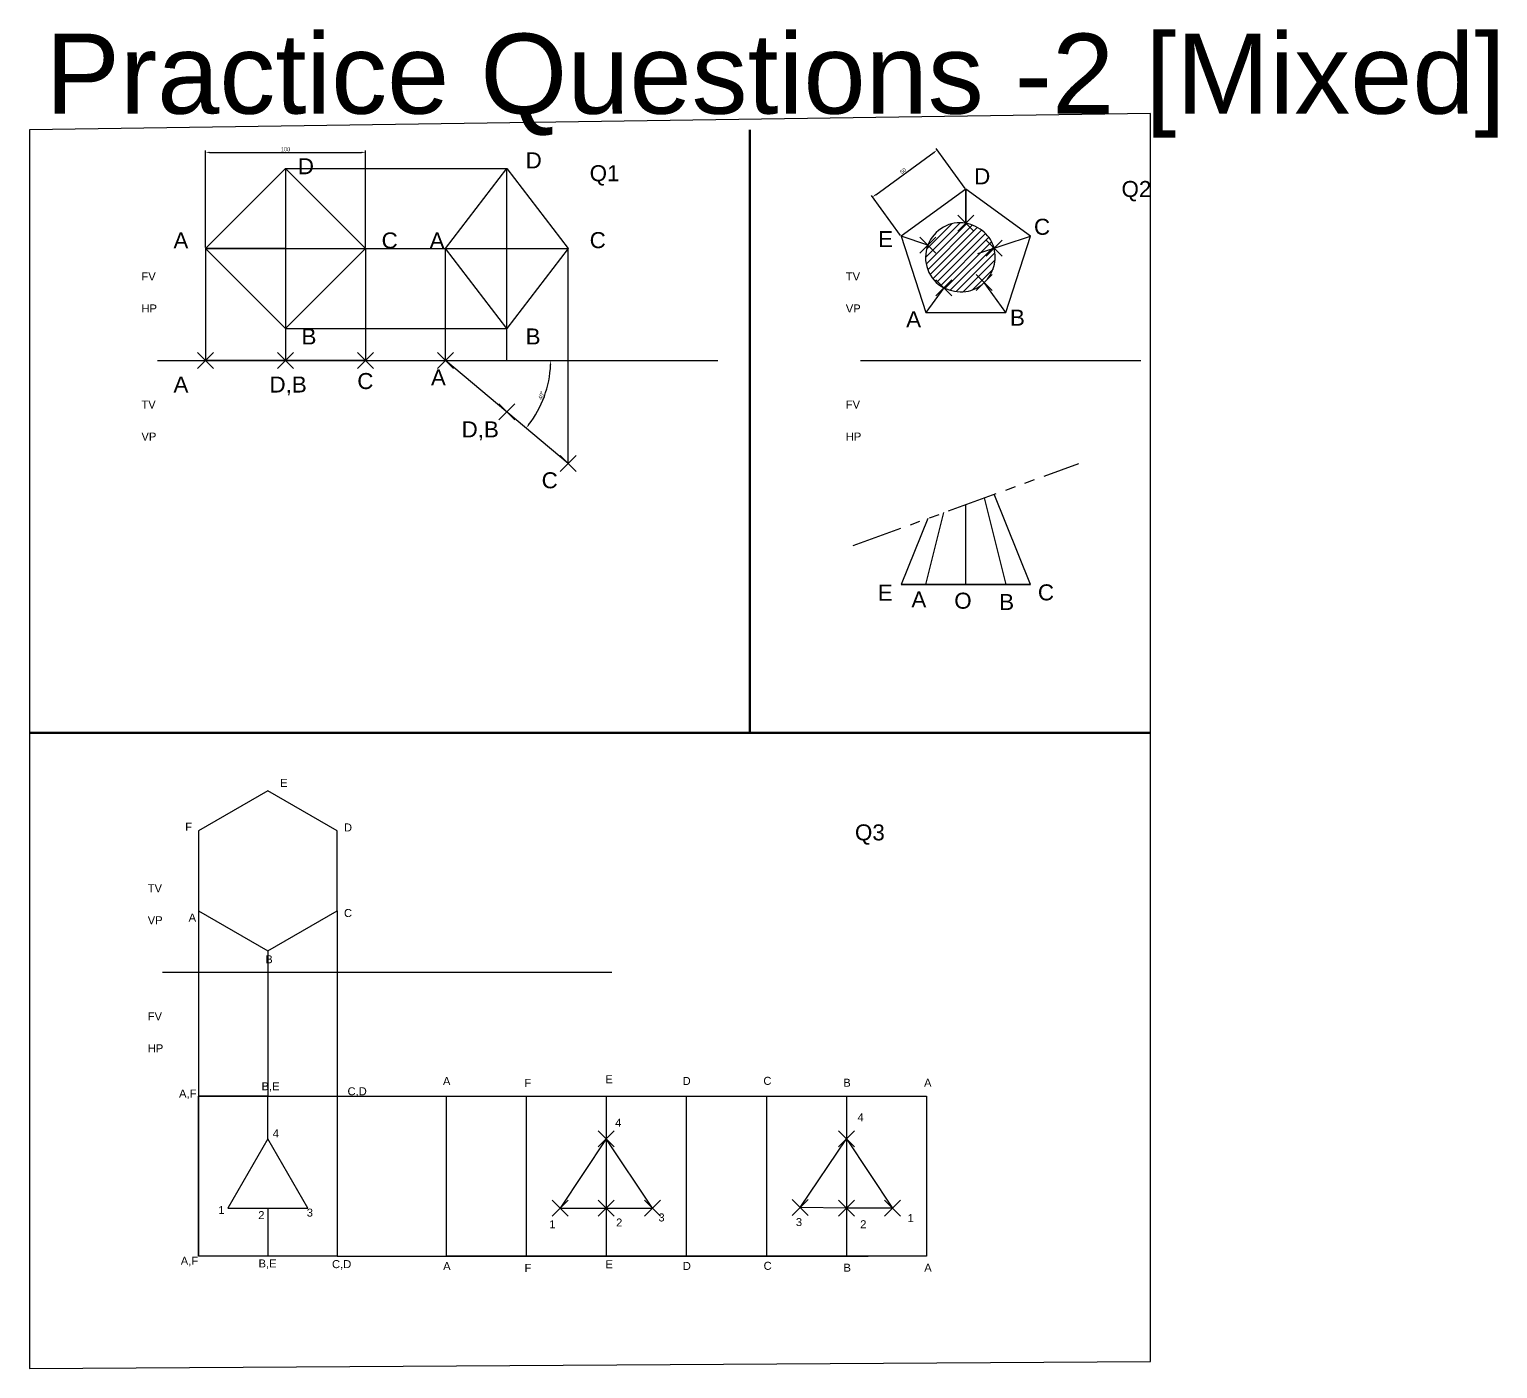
# Model space of a CAD drawing. Header units: millimetres. Extents: x -1114 to 4338, y -624 to 597.
# Drawn here: x 2050 to 2967, y -370 to 467 of the extents above; entities that cross this region are included whole.
import ezdxf

# ---------------------------------------------------------------- set-up
doc = ezdxf.new("R2010")
doc.units = ezdxf.units.MM
doc.header["$PDMODE"] = 3
doc.header["$PDSIZE"] = 5
doc.linetypes.add('PHANTOM', pattern=[63.5, 31.75, -6.35, 6.35, -6.35, 6.35, -6.35])
doc.styles.get("Standard").update_dxf_attribs({"font": 'arial.ttf'})
doc.dimstyles.new('ISO-25', dxfattribs={"dimtxt": 2.5, "dimasz": 2.5, "dimexe": 1.25, "dimexo": 0.625, "dimtad": 1, "dimtxsty": 'Standard', "dimcen": 2.5, "dimadec": 0, "dimazin": 0, "dimtfac": 1, "dimtmove": 0, "dimatfit": 3, "dimfxl": 1, "dimarcsym": 0})

# ---------------------------------------------------------------- blocks, each defined once
blk = doc.blocks.new('*D40')
at = {"color": 0, "lineweight": -2, "transparency": 16777216}
for p, q in [((2160, 330.62), (2160, 391.25)), ((2162.5, 390), (2257.5, 390)), ((2260, 330.62), (2260, 391.25))]:
    blk.add_line(p, q, dxfattribs=at)
at = {"color": 0, "transparency": 16777216}
for points in [[(2162.5, 390.42), (2162.5, 389.58), (2160, 390)], [(2257.5, 390.42), (2257.5, 389.58), (2260, 390)]]:
    blk.add_solid(points, dxfattribs=at)
at = {"layer": 'Defpoints', "color": 0, "transparency": 16777216}
for p in [(2260, 390), (2160, 330), (2260, 330)]:
    blk.add_point(p, dxfattribs=at)
at = {"color": 0, "transparency": 16777216, "insert": (2210, 391.9), "char_height": 2.5, "attachment_point": 5}
blk.add_mtext('100', dxfattribs=at)
blk = doc.blocks.new('*D41')
at = {"color": 0, "lineweight": -2, "transparency": 16777216}
blk.add_arc((2310, 260), 65.65, 322.18215, 357.81785, dxfattribs=at)
at = {"color": 0, "transparency": 16777216}
for points in [[(2375.18, 257.51), (2376.01, 257.49), (2375.65, 260)], [(2362.18, 219.49), (2361.53, 220.01), (2360.29, 217.8)]]:
    blk.add_solid(points, dxfattribs=at)
at = {"layer": 'Defpoints', "color": 0, "transparency": 16777216}
for p in [(2130, 260), (2310, 260), (2480, 260), (2368.66, 230.54), (2386.6, 195.72)]:
    blk.add_point(p, dxfattribs=at)
at = {"color": 0, "transparency": 16777216, "insert": (2369.9, 238.2), "char_height": 2.5, "attachment_point": 5, "rotation": 70}
blk.add_mtext('40°', dxfattribs=at)
blk = doc.blocks.new('*D43')
at = {"color": 0, "lineweight": -2, "transparency": 16777216}
for p, q in [((2578.74, 363.57), (2615.14, 390.02)), ((2634.63, 367.45), (2616.43, 392.5)), ((2594.18, 338.06), (2575.98, 363.11))]:
    blk.add_line(p, q, dxfattribs=at)
at = {"color": 0, "transparency": 16777216}
for points in [[(2614.9, 390.35), (2615.39, 389.68), (2617.17, 391.49)], [(2578.49, 363.9), (2578.98, 363.23), (2576.72, 362.1)]]:
    blk.add_solid(points, dxfattribs=at)
at = {"layer": 'Defpoints', "color": 0, "transparency": 16777216}
for p in [(2617.17, 391.49), (2635, 366.94), (2594.55, 337.55)]:
    blk.add_point(p, dxfattribs=at)
at = {"color": 0, "transparency": 16777216, "insert": (2595.82, 378.33), "char_height": 2.5, "attachment_point": 5, "rotation": 36}
blk.add_mtext('50', dxfattribs=at)

msp = doc.modelspace()

# ---------------------------------------------------------------- hatches: boundary and pattern name
h = msp.add_hatch()
h.set_pattern_fill('ANSI31', color=3)
h.paths.add_polyline_path([(2652.63, 330.138, 0.1482551), (2646.489, 340.063, 0.1348166), (2635, 345.676, 0.1782936), (2620.98, 343.32, 0.1706226), (2611.283, 332.116, 0.1854591), (2611.15, 316.801, 0.187368), (2621.249, 305.483, 0.1502253), (2634.933, 303.082, 0.1637952), (2646.457, 308.64, 0.1300253), (2652.517, 318.79, 0.1356329)])

# ---------------------------------------------------------------- linework, layer by layer
at = {"color": 4, "lineweight": 50}
for p, q in [((2500, 404.164), (2500, 27.366)), ((2750.412, 27.366), (2050, 27.366))]:
    msp.add_line(p, q, dxfattribs=at)
for p, q in [((2160, 330), (2210, 380)), ((2210, 380), (2210, 280)), ((2210, 380), (2260, 330)), ((2635, 345.676), (2635, 366.942)), ((2635, 366.942), (2635, 345.676)), ((2611.283, 332.116), (2594.549, 337.553)), ((2642.484, 326.841), (2675.451, 337.553)), ((2210, 330), (2160, 330)), ((2210, 280), (2160, 330)), ((2210, 330), (2260, 330)), ((2260, 330), (2210, 280)), ((2621.249, 305.483), (2610, 290)), ((2660, 290), (2646.457, 308.64)), ((2130, 260), (2480, 260)), ((2569.256, 260), (2744.256, 260)), ((2133.188, -122.118), (2413.932, -122.118)), ((2155.631, -199.411), (2242.234, -199.411)), ((2155.631, -299.411), (2155.631, -199.411)), ((2198.932, -226.072), (2198.932, -199.411)), ((2242.234, -199.411), (2242.234, -299.411)), ((2310.373, -199.411), (2310.373, -299.411)), ((2310.373, -199.411), (2408.083, -199.411)), ((2360.373, -199.411), (2360.373, -299.411)), ((2410.373, -199.411), (2410.373, -299.411)), ((2410.373, -199.411), (2410.373, -299.411)), ((2410.373, -199.411), (2508.083, -199.411)), ((2460.373, -199.411), (2460.373, -299.411)), ((2510.373, -199.411), (2510.373, -299.411)), ((2510.373, -199.411), (2510.373, -299.411)), ((2510.373, -199.411), (2608.083, -199.411)), ((2560.373, -199.411), (2560.373, -299.411)), ((2608.083, -199.411), (2610.373, -199.411)), ((2610.373, -199.411), (2610.373, -299.411)), ((2198.932, -269.373), (2198.932, -299.411)), ((2242.234, -299.411), (2155.631, -299.411)), ((2410.373, -299.411), (2310.373, -299.411)), ((2510.373, -299.411), (2410.373, -299.411)), ((2610.373, -299.411), (2510.373, -299.411))]:
    msp.add_line(p, q)
at = {"color": 4}
for p, q in [((2210, 380), (2210, 260)), ((2210, 380), (2348.302, 380)), ((2348.302, 260), (2348.302, 380)), ((2160, 330), (2160, 260)), ((2160, 330), (2310, 330)), ((2260, 330), (2260, 260)), ((2260, 330), (2386.604, 330)), ((2310, 260), (2310, 330)), ((2386.604, 195.721), (2386.604, 330)), ((2210, 280), (2348.302, 280)), ((2260, 260), (2160, 260)), ((2386.604, 195.721), (2310, 260)), ((2675.451, 120), (2652.63, 176.417)), ((2635, 120), (2635, 170)), ((2646.457, 174.17), (2660, 120)), ((2611.283, 161.368), (2594.549, 120)), ((2610, 120), (2621.249, 164.995)), ((2675.451, 120), (2594.549, 120)), ((2594.549, 120), (2675.451, 120)), ((2155.631, -83.816), (2155.631, -299.411)), ((2242.234, -83.816), (2242.234, -299.411)), ((2198.932, -108.816), (2198.932, -199.411)), ((2198.932, -199.411), (2155.631, -199.411)), ((2155.631, -199.411), (2242.234, -199.411)), ((2242.234, -199.411), (2573.932, -199.411)), ((2242.234, -299.411), (2155.631, -299.411)), ((2242.234, -299.411), (2573.932, -299.411))]:
    msp.add_line(p, q, dxfattribs=at)
at = {"color": 3}
for p, q in [((2310, 330), (2348.302, 380)), ((2348.302, 380), (2386.604, 330)), ((2348.302, 280), (2310, 330)), ((2386.604, 330), (2348.302, 280))]:
    msp.add_line(p, q, dxfattribs=at)
at = {"color": 3, "linetype": 'PHANTOM', "lineweight": 30}
msp.add_line((2564.523, 144.348), (2705.477, 195.652), dxfattribs=at)
at = {"color": 6}
for p, q in [((2410.373, -226.072), (2381.505, -269.373)), ((2439.24, -269.373), (2410.373, -226.072)), ((2531.505, -268.994), (2560.373, -226.072)), ((2560.373, -226.072), (2589.24, -269.373)), ((2381.505, -269.373), (2410.373, -269.373)), ((2410.373, -269.373), (2439.24, -269.373)), ((2560.373, -269.373), (2531.505, -268.994)), ((2589.24, -269.373), (2560.373, -269.373))]:
    msp.add_line(p, q, dxfattribs=at)
for points in [[(2050, -369.701), (2750.412, -365.308), (2750.412, 414.299), (2050, 404.164)], [(2610, 290), (2660, 290), (2675.451, 337.553), (2635, 366.942), (2594.549, 337.553)], [(2155.631, -33.816), (2155.631, -83.816), (2198.932, -108.816), (2242.234, -83.816), (2242.234, -33.816), (2198.932, -8.816)]]:
    msp.add_lwpolyline(points, close=True)
at = {"color": 3}
msp.add_lwpolyline([(2611.283, 332.116, 0.1854591), (2611.15, 316.801, 0.187368), (2621.249, 305.483, 0.1502253), (2634.933, 303.082, 0.1637952), (2646.457, 308.64, 0.1300253), (2652.517, 318.79, 0.1356329), (2652.63, 330.138, 0.1482551), (2646.489, 340.063, 0.1348166), (2635, 345.676, 0.1782936), (2620.98, 343.32, 0.1706226)], format="xyb", close=True, dxfattribs=at)
at = {"color": 4}
msp.add_lwpolyline([(2173.932, -269.373), (2223.932, -269.373), (2198.932, -226.072)], close=True, dxfattribs=at)
for p in [(2635, 345.676), (2611.283, 332.116), (2652.63, 330.138), (2646.457, 308.64), (2621.249, 305.483), (2310, 260), (2160, 260), (2210, 260), (2260, 260), (2348.302, 227.861), (2386.604, 195.721), (2410.373, -226.072), (2560.373, -226.072), (2381.505, -269.373), (2410.373, -269.373), (2439.24, -269.373), (2531.505, -268.994), (2560.373, -269.373), (2589.24, -269.373)]:
    msp.add_point(p, dxfattribs=at)

# ---------------------------------------------------------------- texts
at = {"color": 1, "lineweight": 30}
for s, height, p in [('Practice Questions -2 [Mixed]', 50, (2060, 414.164)), ('Q1', 10, (2400, 371.978)), ('Q2', 10, (2732.227, 362.13)), ('Q3', 10, (2565.723, -39.758))]:
    msp.add_text(s, height=height, dxfattribs=at).set_placement(p)
for s, height, p in [('D', 10, (2217.696, 376.354)), ('D', 10, (2360, 380)), ('D', 10, (2640.184, 370.052)), ('C', 10, (2677.546, 338.499)), ('A', 10, (2140, 330)), ('C', 10, (2270.02, 330)), ('A', 10, (2300.02, 330)), ('C', 10, (2400, 330.171)), ('E', 10, (2580.144, 330.815)), ('FV', 5, (2120, 310)), ('TV', 5, (2560, 310)), ('HP', 5, (2120, 290)), ('VP', 5, (2560, 290)), ('A', 10, (2597.706, 280.743)), ('B', 10, (2662.552, 281.763)), ('B', 10, (2220.02, 270)), ('B', 10, (2360, 270)), ('A', 10, (2140.02, 240)), ('D,B', 10, (2200.02, 240)), ('C', 10, (2254.836, 242.164)), ('A', 10, (2300.842, 244.385)), ('TV', 5, (2120, 230)), ('FV', 5, (2560, 230)), ('D,B', 10, (2320, 211.978)), ('VP', 5, (2120, 210)), ('HP', 5, (2560, 210)), ('C', 10, (2370, 180.171)), ('E', 10, (2580, 110)), ('C', 10, (2680, 110.171)), ('A', 10, (2600.982, 105.76)), ('O', 10, (2627.757, 104.97)), ('B', 10, (2655.835, 104.16)), ('TV', 5, (2123.932, -72.118)), ('VP', 5, (2123.932, -92.118)), ('FV', 5, (2123.932, -152.118)), ('HP', 5, (2123.932, -172.118)), ('4', 5, (2567.353, -215.169)), ('4', 5, (2415.952, -218.569)), ('4', 5, (2202.019, -225.311)), ('1', 5, (2168.044, -273.127)), ('2', 5, (2192.989, -276.331)), ('3', 5, (2223.288, -274.738)), ('3', 5, (2442.956, -277.778)), ('1', 5, (2598.619, -278.179)), ('1', 5, (2374.819, -282.015)), ('2', 5, (2416.507, -280.919)), ('3', 5, (2528.821, -280.649)), ('2', 5, (2568.998, -282.015))]:
    msp.add_text(s, height=height).set_placement(p)
at = {"lineweight": 30}
for s, p in [('E', (2206.658, -6.36)), ('F', (2147.36, -33.762)), ('D', (2246.542, -34.184)), ('A', (2149.497, -90.454)), ('C', (2246.522, -87.63)), ('B', (2197.363, -116.508)), ('B,E', (2195.051, -195.864)), ('A', (2308.355, -192.588)), ('F', (2359.202, -193.746)), ('E', (2409.778, -191.444)), ('D', (2458.059, -192.528)), ('C', (2508.511, -192.442)), ('B', (2558.42, -193.611)), ('A', (2608.881, -193.611)), ('A,F', (2143.489, -200.395)), ('C,D', (2248.753, -198.968)), ('A,F', (2144.571, -304.864)), ('B,E', (2193.164, -306.517)), ('C,D', (2239.063, -306.927)), ('E', (2409.907, -306.981)), ('A', (2308.484, -308.126)), ('F', (2359.331, -309.283)), ('D', (2458.189, -308.065)), ('C', (2508.64, -307.98)), ('B', (2558.549, -309.149)), ('A', (2609.011, -309.149))]:
    msp.add_text(s, height=5, dxfattribs=at).set_placement(p)

# ---------------------------------------------------------------- dimensions: what is measured, and where the dimension line sits
dim = msp.add_linear_dim(base=(2260, 390), p1=(2160, 330), p2=(2260, 330), dimstyle='ISO-25')
dim.commit()
dim.dimension.update_dxf_attribs({"geometry": '*D40', "text_midpoint": (2210, 391.901)})
dim = msp.add_aligned_dim(p1=(2594.549, 337.553), p2=(2635, 366.942), distance=30.34, dimstyle='ISO-25')
dim.commit()
dim.dimension.update_dxf_attribs({"geometry": '*D43', "text_midpoint": (2595.824, 378.331)})
at = {"color": 4}
dim = msp.add_angular_dim_2l(base=(2368.663, 230.538), line1=((2130, 260), (2480, 260)), line2=((2386.604, 195.721), (2310, 260)), dimstyle='ISO-25', dxfattribs=at)
dim.commit()
dim.dimension.update_dxf_attribs({"geometry": '*D41', "text_midpoint": (2369.9, 238.198)})

doc.saveas('drawing.dxf')
